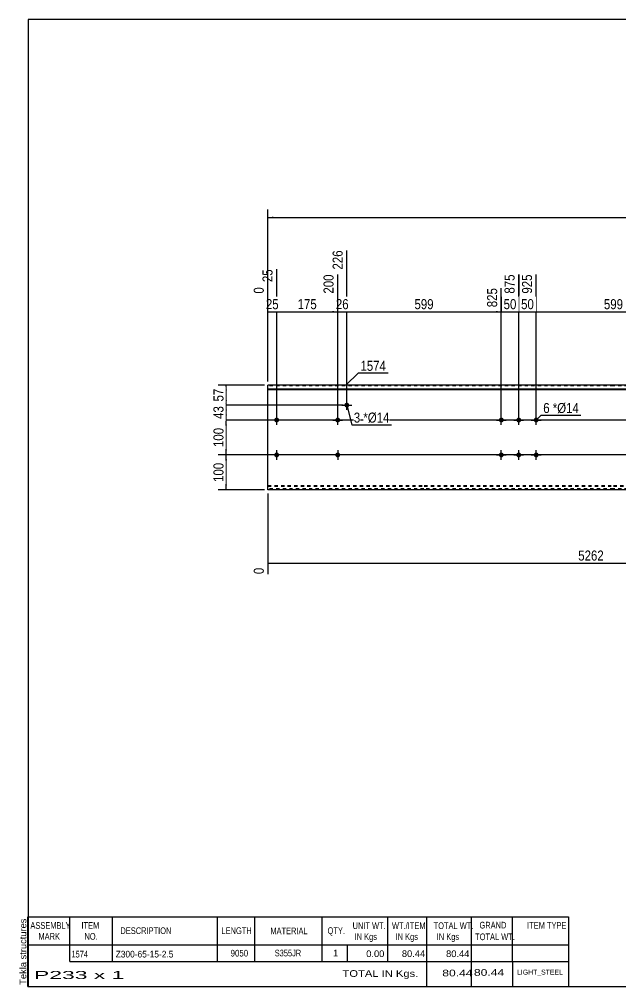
# Model space of a CAD drawing. Header units: millimetres. Extents: x -71 to 331, y -157 to 120.
# Drawn here: x -71.3 to 101.1, y -157.3 to 119.8 of the extents above; entities that cross this region are included whole.
import ezdxf

# ---------------------------------------------------------------- set-up
doc = ezdxf.new("R2010")
doc.units = ezdxf.units.MM
doc.linetypes.add('DXK_LINE_DOT1', pattern=[1.8814, 0.9407, -0.9407])
doc.styles.add('Arial', font='ARIAL.TTF', dxfattribs={"height": 0.2})
doc.styles.add('Arial Narrow', font='ARIALN.TTF', dxfattribs={"height": 0.2})

# ---------------------------------------------------------------- blocks, each defined once
blk = doc.blocks.new('Unknown-629085577-1880')
at = {"color": 5, "linetype": 'Continuous'}
for p, q in [((331.25, 119.75), (-68.75, 119.75)), ((-68.75, 119.75), (-68.75, -157.25)), ((331.25, -157.25), (331.25, 119.75)), ((-68.75, -157.25), (331.25, -157.25))]:
    blk.add_line(p, q, dxfattribs=at)
at = {"color": 174, "linetype": 'Continuous', "style": 'Arial'}
blk.add_text('Tekla structures', height=1.9102, rotation=90, dxfattribs=at).set_placement((-69.25, -156.75))
blk = doc.blocks.new('Bolt-629085577-1223 - 1203')
at = {"linetype": 'Continuous'}
blk.add_hatch(color=3, dxfattribs=at).paths.add_polyline_path([(21.9, 9.27, -1), (23.3, 9.27, -1)])
at = {"color": 3, "linetype": 'Continuous'}
for p, q in [((21.2, 9.27), (24, 9.27)), ((22.6, 7.87), (22.6, 10.67))]:
    blk.add_line(p, q, dxfattribs=at)
blk = doc.blocks.new('Part-629085577-1218 - 1203')
at = {"color": 2, "linetype": 'Continuous'}
for p, q in [((0, -15), (0, 15)), ((44.7, 15), (0, 15)), ((0, 13.94), (44.7, 13.94)), ((98.99, 15), (44.8, 15)), ((44.8, 13.94), (98.99, 13.94)), ((163.38, 15), (99.09, 15)), ((99.09, 13.94), (163.38, 13.94)), ((206.88, 15), (163.48, 15)), ((163.48, 13.94), (206.88, 13.94)), ((251.58, 15), (206.98, 15)), ((206.98, 13.94), (251.58, 13.94)), ((251.58, 15), (251.58, -15)), ((0, 13.76), (44.7, 13.76)), ((44.8, 13.76), (98.99, 13.76)), ((99.09, 13.76), (163.38, 13.76)), ((163.48, 13.76), (206.88, 13.76)), ((206.98, 13.76), (251.58, 13.76)), ((44.7, -15), (0, -15)), ((98.99, -15), (44.8, -15)), ((163.38, -15), (99.09, -15)), ((206.88, -15), (163.48, -15)), ((251.58, -15), (206.98, -15))]:
    blk.add_line(p, q, dxfattribs=at)
at = {"color": 7, "linetype": 'DXK_LINE_DOT1'}
for p, q in [((44.7, 14.75), (0, 14.75)), ((98.99, 14.75), (44.8, 14.75)), ((163.38, 14.75), (99.09, 14.75)), ((206.88, 14.75), (163.48, 14.75)), ((251.58, 14.75), (206.98, 14.75)), ((0, -13.76), (44.7, -13.76)), ((44.8, -13.76), (98.99, -13.76)), ((99.09, -13.76), (163.38, -13.76)), ((163.48, -13.76), (206.88, -13.76)), ((206.98, -13.76), (251.58, -13.76)), ((0, -13.94), (44.7, -13.94)), ((44.7, -14.75), (0, -14.75)), ((44.8, -13.94), (98.99, -13.94)), ((98.99, -14.75), (44.8, -14.75)), ((99.09, -13.94), (163.38, -13.94)), ((163.38, -14.75), (99.09, -14.75)), ((163.48, -13.94), (206.88, -13.94)), ((206.88, -14.75), (163.48, -14.75)), ((206.98, -13.94), (251.58, -13.94)), ((251.58, -14.75), (206.98, -14.75))]:
    blk.add_line(p, q, dxfattribs=at)
blk = doc.blocks.new('Bolt-629085577-1219 - 1203')
at = {"linetype": 'Continuous'}
for points in [[(66.19, 5, -1), (67.59, 5, -1)], [(71.19, 5, -1), (72.59, 5, -1)], [(76.19, 5, -1), (77.59, 5, -1)], [(66.19, -5, -1), (67.59, -5, -1)], [(71.19, -5, -1), (72.59, -5, -1)], [(76.19, -5, -1), (77.59, -5, -1)]]:
    blk.add_hatch(color=3, dxfattribs=at).paths.add_polyline_path(points)
at = {"color": 3, "linetype": 'Continuous'}
for p, q in [((66.89, 3.6), (66.89, 6.4)), ((71.89, 3.6), (71.89, 6.4)), ((76.89, 3.6), (76.89, 6.4)), ((65.49, 5), (68.29, 5)), ((70.49, 5), (73.29, 5)), ((75.49, 5), (78.29, 5)), ((65.49, -5), (68.29, -5)), ((66.89, -6.4), (66.89, -3.6)), ((70.49, -5), (73.29, -5)), ((71.89, -6.4), (71.89, -3.6)), ((75.49, -5), (78.29, -5)), ((76.89, -6.4), (76.89, -3.6))]:
    blk.add_line(p, q, dxfattribs=at)
blk = doc.blocks.new('Bolt-629085577-1220 - 1203')
at = {"linetype": 'Continuous'}
blk.add_hatch(color=3, dxfattribs=at).paths.add_polyline_path([(19.3, 5, -1), (20.7, 5, -1)])
at = {"color": 3, "linetype": 'Continuous'}
for p, q in [((20, 3.6), (20, 6.4)), ((18.6, 5), (21.4, 5))]:
    blk.add_line(p, q, dxfattribs=at)
blk = doc.blocks.new('Bolt-629085577-1221 - 1203')
at = {"linetype": 'Continuous'}
blk.add_hatch(color=3, dxfattribs=at).paths.add_polyline_path([(20.7, -5, -1), (19.3, -5, -1)])
at = {"color": 3, "linetype": 'Continuous'}
for p, q in [((21.4, -5), (18.6, -5)), ((20, -3.6), (20, -6.4))]:
    blk.add_line(p, q, dxfattribs=at)
blk = doc.blocks.new('Bolt-629085577-1227 - 1203')
at = {"linetype": 'Continuous'}
for points in [[(1.8, 5, -1), (3.2, 5, -1)], [(140.59, 5, -1), (141.99, 5, -1)]]:
    blk.add_hatch(color=3, dxfattribs=at).paths.add_polyline_path(points)
at = {"color": 3, "linetype": 'Continuous'}
for p, q in [((2.5, 3.6), (2.5, 6.4)), ((141.29, 3.6), (141.29, 6.4)), ((3.9, 5), (1.1, 5)), ((142.69, 5), (139.89, 5))]:
    blk.add_line(p, q, dxfattribs=at)
blk = doc.blocks.new('Bolt-629085577-1228 - 1203')
at = {"linetype": 'Continuous'}
for points in [[(1.8, -5, -1), (3.2, -5, -1)], [(140.59, -5, -1), (141.99, -5, -1)]]:
    blk.add_hatch(color=3, dxfattribs=at).paths.add_polyline_path(points)
at = {"color": 3, "linetype": 'Continuous'}
for p, q in [((3.9, -5), (1.1, -5)), ((2.5, -6.4), (2.5, -3.6)), ((142.69, -5), (139.89, -5)), ((141.29, -6.4), (141.29, -3.6))]:
    blk.add_line(p, q, dxfattribs=at)
blk = doc.blocks.new('StraightDimension-629085577-1330 - 1203')
at = {"linetype": 'Continuous'}
for points in [[(-12.25, 13.5), (-12, 15), (-11.75, 13.5)], [(-11.75, 10.77), (-12, 9.27), (-12.25, 10.77)]]:
    blk.add_hatch(color=7, dxfattribs=at).paths.add_polyline_path(points)
at = {"color": 7, "linetype": 'Continuous'}
for p, q in [((-1, 15), (-14.25, 15)), ((-12, 9.27), (-12, 15)), ((21.6, 9.27), (-14.25, 9.27))]:
    blk.add_line(p, q, dxfattribs=at)
at = {"color": 0}
blk.add_wipeout([(-12.15, 14.56), (-16.35, 14.56), (-16.35, 9.71), (-12.15, 9.71)], dxfattribs=at)
at = {"color": 3, "style": 'Arial Narrow'}
blk.add_text('57', height=2.863, rotation=90.0002, dxfattribs=at).set_placement((-12.75, 10.31))
blk = doc.blocks.new('StraightDimension-629085577-1333 - 1203')
at = {"linetype": 'Continuous'}
for points in [[(-12.25, -6.5), (-12, -5), (-11.75, -6.5)], [(-11.75, -13.5), (-12, -15), (-12.25, -13.5)]]:
    blk.add_hatch(color=7, dxfattribs=at).paths.add_polyline_path(points)
at = {"color": 7, "linetype": 'Continuous'}
for p, q in [((228.08, -5), (-14.25, -5)), ((-12, -15), (-12, -5)), ((-1, -15), (-14.25, -15))]:
    blk.add_line(p, q, dxfattribs=at)
at = {"color": 0}
blk.add_wipeout([(-12.15, -6.66), (-16.35, -6.66), (-16.35, -13.34), (-12.15, -13.34)], dxfattribs=at)
at = {"color": 3, "style": 'Arial Narrow'}
blk.add_text('100', height=2.863, rotation=90.0002, dxfattribs=at).set_placement((-12.75, -12.74))
blk = doc.blocks.new('StraightDimension-629085577-1264 - 1203')
at = {"linetype": 'Continuous'}
blk.add_hatch(color=7, dxfattribs=at).paths.add_polyline_path([(119.69, 36.25), (121.19, 36), (119.69, 35.75)])
at = {"color": 7, "linetype": 'Continuous'}
for p, q in [((121.19, 10.27), (121.19, 48.51)), ((76.89, 6), (76.89, 46.68)), ((76.89, 36), (121.19, 36))]:
    blk.add_line(p, q, dxfattribs=at)
at = {"color": 0, "linetype": 'Continuous'}
blk.add_wipeout([(120.59, 49.11), (116.39, 49.11), (116.39, 40.6), (120.59, 40.6)], dxfattribs=at)
at = {"color": 0}
blk.add_wipeout([(102.38, 36.15), (102.38, 40.35), (95.7, 40.35), (95.7, 36.15)], dxfattribs=at)
at = {"color": 3, "linetype": 'Continuous', "style": 'Arial Narrow'}
blk.add_text('1524', height=2.863, rotation=90.0002, dxfattribs=at).set_placement((119.99, 41.2))
at = {"color": 3, "style": 'Arial Narrow'}
blk.add_text('599', height=2.863, dxfattribs=at).set_placement((96.3, 36.75))
blk = doc.blocks.new('StraightDimension-629085577-1265 - 1203')
at = {"linetype": 'Continuous'}
blk.add_hatch(color=7, dxfattribs=at).paths.add_polyline_path([(75.39, 36.25), (76.89, 36), (75.39, 35.75)])
at = {"color": 7, "linetype": 'Continuous'}
for p, q in [((71.89, 6), (71.89, 46.68)), ((76.89, 6), (76.89, 46.68)), ((71.89, 36), (76.89, 36))]:
    blk.add_line(p, q, dxfattribs=at)
at = {"color": 0}
blk.add_wipeout([(76.82, 36.15), (76.82, 40.35), (71.96, 40.35), (71.96, 36.15)], dxfattribs=at)
at = {"color": 0, "linetype": 'Continuous'}
blk.add_wipeout([(76.29, 47.28), (72.09, 47.28), (72.09, 40.6), (76.29, 40.6)], dxfattribs=at)
at = {"color": 3, "linetype": 'Continuous', "style": 'Arial Narrow'}
blk.add_text('925', height=2.863, rotation=90.0002, dxfattribs=at).set_placement((75.69, 41.2))
at = {"color": 3, "style": 'Arial Narrow'}
blk.add_text('50', height=2.863, dxfattribs=at).set_placement((72.56, 36.75))
blk = doc.blocks.new('StraightDimension-629085577-1266 - 1203')
at = {"linetype": 'Continuous'}
blk.add_hatch(color=7, dxfattribs=at).paths.add_polyline_path([(70.39, 36.25), (71.89, 36), (70.39, 35.75)])
at = {"color": 7, "linetype": 'Continuous'}
for p, q in [((71.89, 6), (71.89, 46.68)), ((66.89, 6), (66.89, 42.78)), ((66.89, 36), (71.89, 36))]:
    blk.add_line(p, q, dxfattribs=at)
at = {"color": 0}
blk.add_wipeout([(71.82, 36.15), (71.82, 40.35), (66.96, 40.35), (66.96, 36.15)], dxfattribs=at)
at = {"color": 0, "linetype": 'Continuous'}
blk.add_wipeout([(71.29, 47.28), (67.09, 47.28), (67.09, 40.6), (71.29, 40.6)], dxfattribs=at)
at = {"color": 3, "linetype": 'Continuous', "style": 'Arial Narrow'}
blk.add_text('875', height=2.863, rotation=90.0002, dxfattribs=at).set_placement((70.69, 41.2))
at = {"color": 3, "style": 'Arial Narrow'}
blk.add_text('50', height=2.863, dxfattribs=at).set_placement((67.56, 36.75))
blk = doc.blocks.new('StraightDimension-629085577-1332 - 1203')
at = {"linetype": 'Continuous'}
for points in [[(-12.25, 3.5), (-12, 5), (-11.75, 3.5)], [(-11.75, -3.5), (-12, -5), (-12.25, -3.5)]]:
    blk.add_hatch(color=7, dxfattribs=at).paths.add_polyline_path(points)
at = {"color": 7, "linetype": 'Continuous'}
for p, q in [((228.08, 5), (-14.25, 5)), ((-12, -5), (-12, 5)), ((228.08, -5), (-14.25, -5))]:
    blk.add_line(p, q, dxfattribs=at)
at = {"color": 0}
blk.add_wipeout([(-12.15, 3.34), (-16.35, 3.34), (-16.35, -3.34), (-12.15, -3.34)], dxfattribs=at)
at = {"color": 3, "style": 'Arial Narrow'}
blk.add_text('100', height=2.863, rotation=90.0002, dxfattribs=at).set_placement((-12.75, -2.74))
blk = doc.blocks.new('StraightDimension-629085577-1267 - 1203')
at = {"linetype": 'Continuous'}
blk.add_hatch(color=7, dxfattribs=at).paths.add_polyline_path([(65.39, 36.25), (66.89, 36), (65.39, 35.75)])
at = {"color": 7, "linetype": 'Continuous'}
for p, q in [((22.6, 10.27), (22.6, 53.58)), ((66.89, 6), (66.89, 42.78)), ((22.6, 36), (66.89, 36))]:
    blk.add_line(p, q, dxfattribs=at)
at = {"color": 0, "linetype": 'Continuous'}
blk.add_wipeout([(66.29, 43.38), (62.09, 43.38), (62.09, 36.7), (66.29, 36.7)], dxfattribs=at)
at = {"color": 0}
blk.add_wipeout([(48.09, 36.15), (48.09, 40.35), (41.4, 40.35), (41.4, 36.15)], dxfattribs=at)
at = {"color": 3, "linetype": 'Continuous', "style": 'Arial Narrow'}
blk.add_text('825', height=2.863, rotation=90.0002, dxfattribs=at).set_placement((65.69, 37.3))
at = {"color": 3, "style": 'Arial Narrow'}
blk.add_text('599', height=2.863, dxfattribs=at).set_placement((42, 36.75))
blk = doc.blocks.new('StraightDimension-629085577-1331 - 1203')
at = {"linetype": 'Continuous'}
for points in [[(-12.25, 7.77), (-12, 9.27), (-11.75, 7.77)], [(-11.75, 6.5), (-12, 5), (-12.25, 6.5)]]:
    blk.add_hatch(color=7, dxfattribs=at).paths.add_polyline_path(points)
at = {"color": 7, "linetype": 'Continuous'}
for p, q in [((21.6, 9.27), (-14.25, 9.27)), ((-12, 5), (-12, 9.27)), ((228.08, 5), (-14.25, 5))]:
    blk.add_line(p, q, dxfattribs=at)
at = {"color": 0}
blk.add_wipeout([(-12.15, 9.56), (-16.35, 9.56), (-16.35, 4.71), (-12.15, 4.71)], dxfattribs=at)
at = {"color": 3, "style": 'Arial Narrow'}
blk.add_text('43', height=2.863, rotation=90.0002, dxfattribs=at).set_placement((-12.75, 5.31))
blk = doc.blocks.new('StraightDimension-629085577-1268 - 1203')
at = {"linetype": 'Continuous'}
blk.add_hatch(color=7, dxfattribs=at).paths.add_polyline_path([(21.1, 36.25), (22.6, 36), (21.1, 35.75)])
at = {"color": 7, "linetype": 'Continuous'}
for p, q in [((22.6, 10.27), (22.6, 53.58)), ((20, 6), (20, 46.68)), ((20, 36), (22.6, 36))]:
    blk.add_line(p, q, dxfattribs=at)
at = {"color": 0, "linetype": 'Continuous'}
blk.add_wipeout([(22, 54.18), (17.8, 54.18), (17.8, 47.5), (22, 47.5)], dxfattribs=at)
at = {"color": 0}
blk.add_wipeout([(23.73, 36.15), (23.73, 40.35), (18.87, 40.35), (18.87, 36.15)], dxfattribs=at)
at = {"color": 3, "linetype": 'Continuous', "style": 'Arial Narrow'}
blk.add_text('226', height=2.863, rotation=90.0002, dxfattribs=at).set_placement((21.4, 48.1))
at = {"color": 3, "style": 'Arial Narrow'}
blk.add_text('26', height=2.863, dxfattribs=at).set_placement((19.47, 36.75))
blk = doc.blocks.new('StraightDimension-629085577-1269 - 1203')
at = {"linetype": 'Continuous'}
blk.add_hatch(color=7, dxfattribs=at).paths.add_polyline_path([(18.5, 36.25), (20, 36), (18.5, 35.75)])
at = {"color": 7, "linetype": 'Continuous'}
for p, q in [((2.5, 6), (2.5, 48.16)), ((20, 6), (20, 46.68)), ((2.5, 36), (20, 36))]:
    blk.add_line(p, q, dxfattribs=at)
at = {"color": 0}
blk.add_wipeout([(14.59, 36.15), (14.59, 40.35), (7.91, 40.35), (7.91, 36.15)], dxfattribs=at)
at = {"color": 0, "linetype": 'Continuous'}
blk.add_wipeout([(19.4, 47.28), (15.2, 47.28), (15.2, 40.6), (19.4, 40.6)], dxfattribs=at)
at = {"color": 3, "linetype": 'Continuous', "style": 'Arial Narrow'}
blk.add_text('200', height=2.863, rotation=90.0002, dxfattribs=at).set_placement((18.8, 41.2))
at = {"color": 3, "style": 'Arial Narrow'}
blk.add_text('175', height=2.863, dxfattribs=at).set_placement((8.51, 36.75))
blk = doc.blocks.new('StraightDimension-629085577-1270 - 1203')
at = {"linetype": 'Continuous'}
blk.add_hatch(color=7, dxfattribs=at).paths.add_polyline_path([(1, 36.25), (2.5, 36), (1, 35.75)])
at = {"color": 7, "linetype": 'Continuous'}
for p, q in [((2.5, 6), (2.5, 48.16)), ((0, 16), (0, 43.03)), ((0, 36), (2.5, 36))]:
    blk.add_line(p, q, dxfattribs=at)
at = {"color": 0, "linetype": 'Continuous'}
blk.add_wipeout([(1.9, 48.76), (-2.3, 48.76), (-2.3, 43.9), (1.9, 43.9)], dxfattribs=at)
at = {"color": 0}
blk.add_wipeout([(3.68, 36.15), (3.68, 40.35), (-1.18, 40.35), (-1.18, 36.15)], dxfattribs=at)
at = {"color": 0, "linetype": 'Continuous'}
blk.add_wipeout([(-0.6, 43.63), (-4.8, 43.63), (-4.8, 40.6), (-0.6, 40.6)], dxfattribs=at)
at = {"color": 3, "linetype": 'Continuous', "style": 'Arial Narrow'}
for s, height, p in [('25', 2.863, (1.3, 44.5)), ('0', 2.86, (-1.2, 41.2))]:
    blk.add_text(s, height=height, rotation=90.0002, dxfattribs=at).set_placement(p)
at = {"color": 3, "style": 'Arial Narrow'}
blk.add_text('25', height=2.863, dxfattribs=at).set_placement((-0.58, 36.75))
blk = doc.blocks.new('StraightDimension-629085577-1314 - 1203')
at = {"linetype": 'Continuous'}
blk.add_hatch(color=7, dxfattribs=at).paths.add_polyline_path([(183.68, -35.75), (185.18, -36), (183.68, -36.25)])
at = {"color": 7, "linetype": 'Continuous'}
for p, q in [((185.18, -6), (185.18, -44.61)), ((0, -16), (0, -39.13)), ((0, -36), (185.18, -36))]:
    blk.add_line(p, q, dxfattribs=at)
at = {"color": 0}
blk.add_wipeout([(96.85, -35.85), (96.85, -31.65), (88.34, -31.65), (88.34, -35.85)], dxfattribs=at)
at = {"color": 0, "linetype": 'Continuous'}
for points in [[(-0.6, -36.7), (-4.8, -36.7), (-4.8, -39.73), (-0.6, -39.73)], [(184.58, -36.7), (180.38, -36.7), (180.38, -45.21), (184.58, -45.21)]]:
    blk.add_wipeout(points, dxfattribs=at)
at = {"color": 3, "style": 'Arial Narrow'}
blk.add_text('5262', height=2.863, dxfattribs=at).set_placement((88.94, -35.25))
at = {"color": 3, "linetype": 'Continuous', "style": 'Arial Narrow'}
for s, height, p in [('0', 2.86, (-1.2, -39.13)), ('5262', 2.863, (183.98, -44.61))]:
    blk.add_text(s, height=height, rotation=90.0002, dxfattribs=at).set_placement(p)
blk = doc.blocks.new('StraightDimension-629085577-1366 - 1203')
at = {"linetype": 'Continuous'}
for points in [[(1.5, 62.75), (0, 63), (1.5, 63.25)], [(250.08, 63.25), (251.58, 63), (250.08, 62.75)]]:
    blk.add_hatch(color=7, dxfattribs=at).paths.add_polyline_path(points)
at = {"color": 7, "linetype": 'Continuous'}
for p, q in [((0, 16), (0, 65.25)), ((251.58, 16), (251.58, 65.25)), ((0, 63), (251.58, 63))]:
    blk.add_line(p, q, dxfattribs=at)
at = {"color": 0}
blk.add_wipeout([(130.05, 63.15), (130.05, 67.35), (121.53, 67.35), (121.53, 63.15)], dxfattribs=at)
at = {"color": 3, "style": 'Arial Narrow'}
blk.add_text('9050', height=2.863, dxfattribs=at).set_placement((122.13, 63.75))
blk = doc.blocks.new('CBS_BOM-629085577-1930')
at = {"color": 7, "linetype": 'Continuous'}
for p, q in [((-68.78, -145.28), (-68.78, -137.28)), ((-68.78, -137.28), (86.14, -137.28)), ((-56.78, -145.28), (-56.78, -137.28)), ((-44.59, -145.28), (-44.59, -137.28)), ((-14.43, -145.28), (-14.43, -137.28)), ((-3.75, -145.28), (-3.75, -137.28)), ((15.57, -145.28), (15.57, -137.28)), ((34.37, -145.28), (34.37, -137.28)), ((45.58, -145.28), (45.58, -137.28)), ((58.37, -145.28), (58.37, -137.28)), ((70.12, -145.28), (70.12, -137.28)), ((86.14, -137.29), (86.14, -145.27)), ((-68.78, -145.28), (86.14, -145.28)), ((-68.78, -150.08), (-68.78, -145.28)), ((-56.78, -150.08), (-56.78, -145.28)), ((-44.59, -150.08), (-44.59, -145.28)), ((-14.43, -150.08), (-14.43, -145.28)), ((-3.75, -150.08), (-3.75, -145.28)), ((15.57, -150.08), (15.57, -145.28)), ((22.83, -150.08), (22.83, -145.28)), ((34.37, -150.08), (34.37, -145.28)), ((45.58, -150.08), (45.58, -145.28)), ((58.37, -150.08), (58.37, -145.28)), ((70.14, -150.08), (70.14, -145.28)), ((86.14, -145.28), (86.14, -150.08)), ((-68.78, -157.28), (-68.78, -150.1)), ((-56.78, -150.08), (86.14, -150.08)), ((45.58, -157.28), (45.58, -150.1)), ((58.37, -157.28), (58.37, -150.1)), ((70.18, -157.28), (70.18, -150.1)), ((86.14, -150.08), (86.14, -157.28)), ((-68.78, -157.28), (86.14, -157.28))]:
    blk.add_line(p, q, dxfattribs=at)
at = {"color": 3, "linetype": 'Continuous', "style": 'Arial'}
for s, height, width, p in [('ASSEMBLY', 1.91, 0.7, (-68.1, -140.71)), ('ITEM', 1.91, 0.8, (-53.45, -140.71)), ('DESCRIPTION', 1.9102, 0.8, (-42.27, -142.21)), ('LENGTH', 1.91, 0.7, (-13.32, -142.21)), ('MATERIAL', 1.91, 0.8, (0.7, -142.26)), ('QTY.', 1.91, 0.8, (17.09, -142.18)), ('UNIT WT.', 1.91, 0.7, (24.26, -140.78)), ('WT./ITEM', 1.91, 0.7, (35.55, -140.78)), ('TOTAL WT.', 1.91, 0.7, (47.49, -140.78)), ('GRAND', 1.91, 0.8, (60.64, -140.62)), ('ITEM TYPE', 1.91, 0.7, (74.28, -140.7)), ('MARK', 1.91, 0.8, (-65.78, -143.84)), ('NO.', 1.91, 0.8, (-52.6, -143.84)), ('IN Kgs', 1.91, 0.8, (24.84, -143.92)), ('IN Kgs', 1.91, 0.8, (36.59, -143.92)), ('IN Kgs', 1.91, 0.8, (48.38, -143.92)), ('TOTAL WT.', 1.91, 0.7, (59.38, -143.96))]:
    blk.add_text(s, height=height, dxfattribs=dict(at, width=width)).set_placement(p)
at = {"color": 7, "linetype": 'Continuous', "style": 'Arial'}
for s, height, width, p in [('9050', 1.91, 0.85, (-10.71, -148.65)), ('S355JR', 1.91, 0.8, (1.94, -148.62)), ('1574', 1.91, 0.8, (-56.32, -148.93)), ('Z300-65-15-2.5', 1.9102, 0.9, (-43.65, -148.93))]:
    blk.add_text(s, height=height, dxfattribs=dict(at, width=width)).set_placement(p)
for s, p in [('1', (18.66, -148.62)), ('0.00', (28.17, -148.81)), ('80.44', (38.39, -148.78)), ('80.44', (51.06, -148.81))]:
    blk.add_text(s, height=1.91, dxfattribs=at).set_placement(p)
at = {"color": 6, "linetype": 'Continuous', "style": 'Arial'}
for s, height, width, p in [('80.44', 1.91, 1.3, (59.04, -154.17)), ('P233 x 1', 2.292, 2.05, (-67.06, -155.09)), ('TOTAL IN Kgs.', 1.9102, 1.2, (21.38, -154.48)), ('80.44', 1.91, 1.3, (49.97, -154.33))]:
    blk.add_text(s, height=height, dxfattribs=dict(at, width=width)).set_placement(p)
blk.add_text('LIGHT_STEEL', height=1.4135, dxfattribs=at).set_placement((71.39, -153.83))
blk = doc.blocks.new('Mark-629085577-1369 - 1203')
at = {"color": 0}
blk.add_wipeout([(33.82, 19.09), (33.82, 22.09), (26.51, 22.09), (26.51, 19.09)], dxfattribs=at)
blk.add_wipeout([(33.82, 19.09), (33.82, 22.09), (26.51, 22.09), (26.51, 19.09)], dxfattribs=at)
at = {"color": 7, "linetype": 'Continuous'}
for p, q in [((22.37, 14.95), (25.91, 18.49)), ((25.91, 18.49), (34.42, 18.49))]:
    blk.add_line(p, q, dxfattribs=at)
at = {"color": 3, "style": 'Arial Narrow'}
blk.add_text('1574', height=2.863, dxfattribs=at).set_placement((26.51, 19.09))
blk = doc.blocks.new('MarkSet-629085577-1381 - 1203')
at = {"color": 0}
blk.add_wipeout([(26.44, 4.26), (26.44, 7.26), (24.61, 7.26), (24.61, 4.26)], dxfattribs=at)
blk.add_wipeout([(26.44, 4.26), (26.44, 7.26), (24.61, 7.26), (24.61, 4.26)], dxfattribs=at)
at = {"color": 7, "linetype": 'Continuous'}
blk.add_line((22.6, 9.27), (24.01, 3.66), dxfattribs=at)
at = {"color": 0}
blk.add_wipeout([(28.62, 4.26), (28.62, 7.26), (27.34, 7.26), (27.34, 4.26)], dxfattribs=at)
blk.add_wipeout([(28.62, 4.26), (28.62, 7.26), (27.34, 7.26), (27.34, 4.26)], dxfattribs=at)
at = {"color": 3, "style": 'Arial Narrow'}
blk.add_text('3', height=2.86, dxfattribs=at).set_placement((24.61, 4.26))
at = {"color": 0}
blk.add_wipeout([(34.83, 4.26), (34.83, 7.26), (28.62, 7.26), (28.62, 4.26)], dxfattribs=at)
blk.add_wipeout([(34.83, 4.26), (34.83, 7.26), (28.62, 7.26), (28.62, 4.26)], dxfattribs=at)
at = {"color": 7, "linetype": 'Continuous'}
blk.add_line((24.01, 3.66), (35.43, 3.66), dxfattribs=at)
at = {"color": 3, "style": 'Arial Narrow'}
for s, height, p in [('*', 2.86, (27.34, 4.26)), ('Ø14', 2.863, (28.62, 4.26))]:
    blk.add_text(s, height=height, dxfattribs=at).set_placement(p)
blk = doc.blocks.new('Mark-629085577-1397 - 1203')
at = {"color": 0}
blk.add_wipeout([(80.74, 7.01), (80.74, 10.01), (78.91, 10.01), (78.91, 7.01)], dxfattribs=at)
blk.add_wipeout([(80.74, 7.01), (80.74, 10.01), (78.91, 10.01), (78.91, 7.01)], dxfattribs=at)
at = {"color": 7, "linetype": 'Continuous'}
blk.add_line((76.89, 5), (78.31, 6.41), dxfattribs=at)
at = {"color": 0}
blk.add_wipeout([(82.91, 7.01), (82.91, 10.01), (81.64, 10.01), (81.64, 7.01)], dxfattribs=at)
blk.add_wipeout([(82.91, 7.01), (82.91, 10.01), (81.64, 10.01), (81.64, 7.01)], dxfattribs=at)
at = {"color": 3, "style": 'Arial Narrow'}
blk.add_text('6', height=2.86, dxfattribs=at).set_placement((78.91, 7.01))
at = {"color": 0}
blk.add_wipeout([(89.13, 7.01), (89.13, 10.01), (82.91, 10.01), (82.91, 7.01)], dxfattribs=at)
blk.add_wipeout([(89.13, 7.01), (89.13, 10.01), (82.91, 10.01), (82.91, 7.01)], dxfattribs=at)
at = {"color": 7, "linetype": 'Continuous'}
blk.add_line((78.31, 6.41), (89.73, 6.41), dxfattribs=at)
at = {"color": 3, "style": 'Arial Narrow'}
for s, height, p in [('*', 2.86, (81.64, 7.01)), ('Ø14', 2.863, (82.91, 7.01))]:
    blk.add_text(s, height=height, dxfattribs=at).set_placement(p)

msp = doc.modelspace()

# ---------------------------------------------------------------- block references
for name in ['Unknown-629085577-1880', 'Part-629085577-1218 - 1203', 'Bolt-629085577-1223 - 1203', 'Bolt-629085577-1227 - 1203', 'Bolt-629085577-1220 - 1203', 'Bolt-629085577-1219 - 1203', 'Bolt-629085577-1228 - 1203', 'Bolt-629085577-1221 - 1203', 'CBS_BOM-629085577-1930']:
    msp.add_blockref(name, (0, 0))

# ---------------------------------------------------------------- next in the draw order: block references
for name in ['StraightDimension-629085577-1264 - 1203', 'StraightDimension-629085577-1330 - 1203', 'StraightDimension-629085577-1333 - 1203']:
    msp.add_blockref(name, (0, 0))

# ---------------------------------------------------------------- next in the draw order: block references
msp.add_blockref('StraightDimension-629085577-1265 - 1203', (0, 0))

# ---------------------------------------------------------------- next in the draw order: block references
msp.add_blockref('StraightDimension-629085577-1266 - 1203', (0, 0))

# ---------------------------------------------------------------- next in the draw order: block references
msp.add_blockref('StraightDimension-629085577-1332 - 1203', (0, 0))

# ---------------------------------------------------------------- next in the draw order: block references
for name in ['StraightDimension-629085577-1267 - 1203', 'StraightDimension-629085577-1314 - 1203']:
    msp.add_blockref(name, (0, 0))

# ---------------------------------------------------------------- next in the draw order: block references
msp.add_blockref('StraightDimension-629085577-1331 - 1203', (0, 0))

# ---------------------------------------------------------------- next in the draw order: block references
for name in ['StraightDimension-629085577-1268 - 1203', 'Mark-629085577-1397 - 1203']:
    msp.add_blockref(name, (0, 0))

# ---------------------------------------------------------------- next in the draw order: block references
for name in ['StraightDimension-629085577-1269 - 1203', 'MarkSet-629085577-1381 - 1203']:
    msp.add_blockref(name, (0, 0))

# ---------------------------------------------------------------- next in the draw order: block references
msp.add_blockref('StraightDimension-629085577-1270 - 1203', (0, 0))

# ---------------------------------------------------------------- next in the draw order: block references
msp.add_blockref('StraightDimension-629085577-1366 - 1203', (0, 0))

# ---------------------------------------------------------------- next in the draw order: block references
msp.add_blockref('Mark-629085577-1369 - 1203', (0, 0))

doc.saveas('drawing.dxf')
